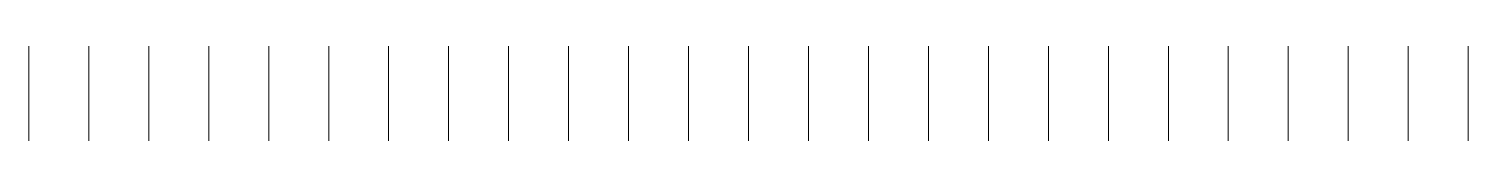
# Model space of a CAD drawing. Header units: centimetres. Extents: x 113170 to 115753, y 56736 to 59771.
# Drawn here: x 115500.9 to 115752.9, y 57730.8 to 57747.4 of the extents above; entities that cross this region are included whole.
import ezdxf

# ---------------------------------------------------------------- set-up
doc = ezdxf.new("R2010")
doc.units = ezdxf.units.CM
doc.header["$MEASUREMENT"] = 0
doc.layers.add('Pavimento', color=3, linetype='Continuous', lineweight=5)

msp = doc.modelspace()

# ---------------------------------------------------------------- linework, layer by layer
at = {"layer": 'Pavimento'}
for p, q in [((115500.94, 57730.84), (115500.94, 57747.44)), ((115511.44, 57747.44), (115511.44, 57730.84)), ((115511.44, 57730.84), (115511.44, 57747.44)), ((115521.94, 57747.44), (115521.94, 57730.84)), ((115521.94, 57730.84), (115521.94, 57747.44)), ((115532.44, 57747.44), (115532.44, 57730.84)), ((115532.44, 57730.84), (115532.44, 57747.44)), ((115542.94, 57747.44), (115542.94, 57730.84)), ((115542.94, 57730.84), (115542.94, 57747.44)), ((115553.44, 57747.44), (115553.44, 57730.84)), ((115563.94, 57747.44), (115563.94, 57730.84)), ((115574.44, 57747.44), (115574.44, 57730.84)), ((115584.94, 57747.44), (115584.94, 57730.84)), ((115595.44, 57747.44), (115595.44, 57730.84)), ((115605.94, 57747.44), (115605.94, 57730.84)), ((115616.44, 57747.44), (115616.44, 57730.84)), ((115626.94, 57747.44), (115626.94, 57730.84)), ((115637.44, 57747.44), (115637.44, 57730.84)), ((115647.94, 57747.44), (115647.94, 57730.84)), ((115658.44, 57747.44), (115658.44, 57730.84)), ((115668.94, 57747.44), (115668.94, 57730.84)), ((115679.44, 57747.44), (115679.44, 57730.84)), ((115689.94, 57747.44), (115689.94, 57730.84)), ((115700.44, 57747.44), (115700.44, 57730.84)), ((115710.94, 57747.44), (115710.94, 57730.84)), ((115721.44, 57747.44), (115721.44, 57730.84)), ((115731.94, 57747.44), (115731.94, 57730.84)), ((115742.44, 57747.44), (115742.44, 57730.84)), ((115752.94, 57747.44), (115752.94, 57730.84))]:
    msp.add_line(p, q, dxfattribs=at)

doc.saveas('drawing.dxf')
